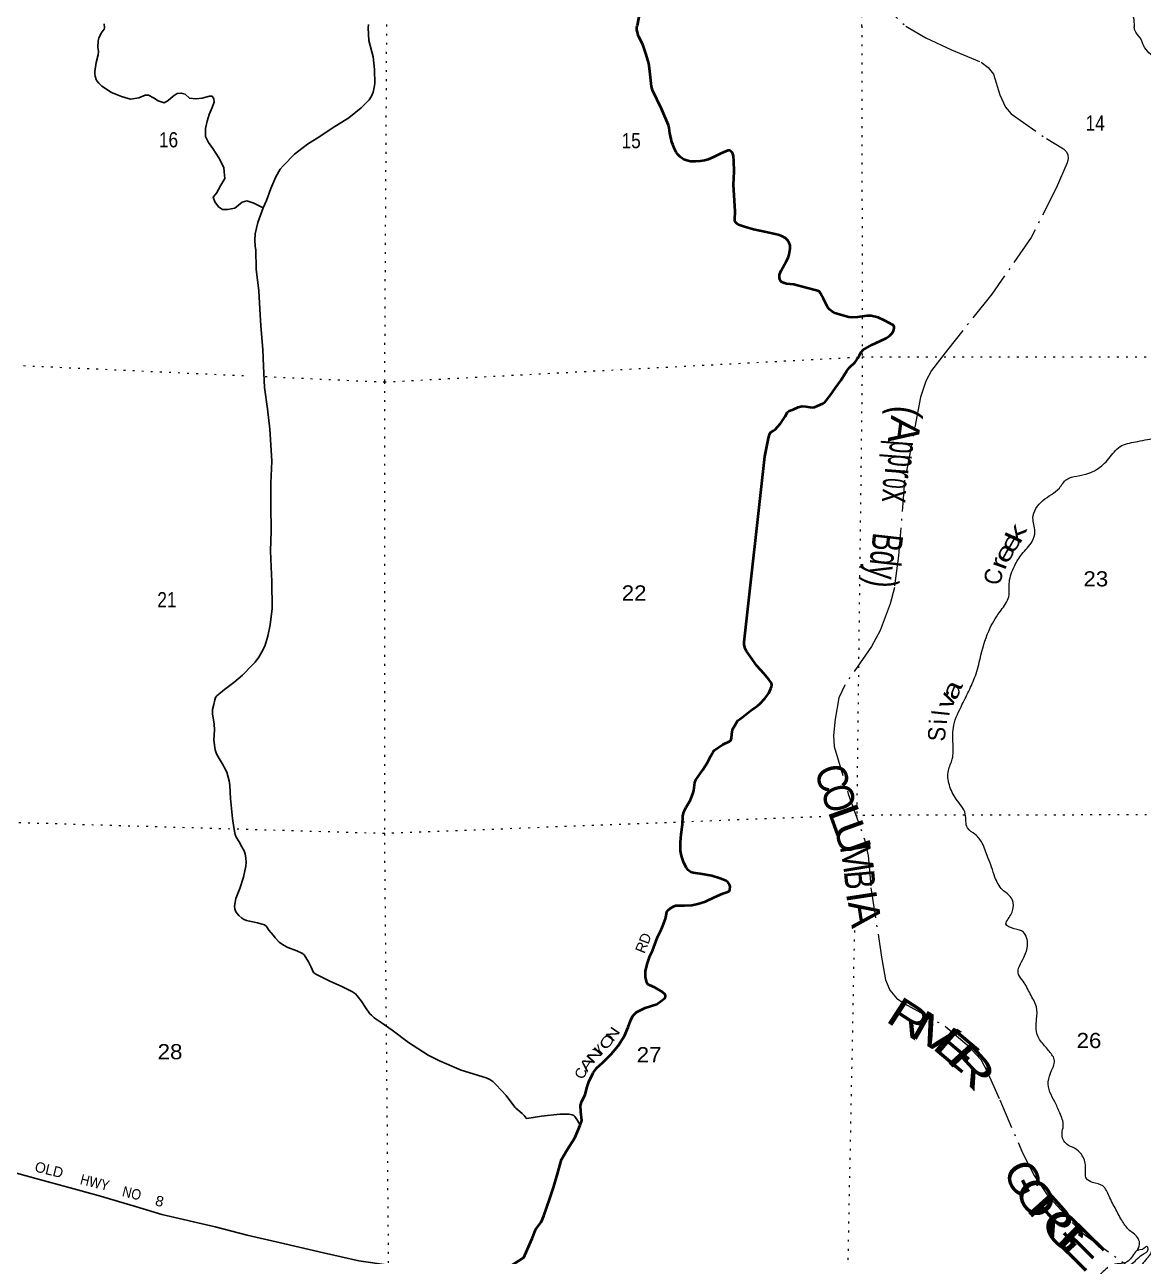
# Model space of a CAD drawing. Header units: feet. Extents: x -256679 to 5, y -731788 to -547785.
# Drawn here: x -80931 to -68014, y -654606 to -640387 of the extents above; entities that cross this region are included whole.
import ezdxf
from ezdxf.enums import TextEntityAlignment as Align

# ---------------------------------------------------------------- set-up
doc = ezdxf.new("R2010")
doc.units = ezdxf.units.FT
doc.header["$LTSCALE"] = 70
for name, pattern in [('DOT_DASHED', [7.7, 5, -1.2, 0.3, -1.2]), ('DOTTED', [1.5, 0.3, -1.2]), ('LONG_DASHED', [7.5, 6, -1.5])]:
    doc.linetypes.add(name, pattern=pattern)
for name, color, linetype, lineweight in [('26', 7, 'Continuous', 40), ('29', 7, 'Continuous', 25), ('34', 7, 'Continuous', 25), ('39', 7, 'Continuous', 13), ('44', 7, 'DOT_DASHED', 13), ('7', 7, 'DOTTED', 13)]:
    doc.layers.add(name, color=color, linetype=linetype, lineweight=lineweight)
for name, color, linetype in [('27', 7, 'Continuous'), ('30', 7, 'Continuous'), ('41', 7, 'Continuous')]:
    doc.layers.add(name, color=color, linetype=linetype)

msp = doc.modelspace()

# ---------------------------------------------------------------- linework, layer by layer
at = {"layer": '26'}
for points in [[(-73793.68, -640046.95), (-73858.67, -640396.14)], [(-71076.56, -643766.47), (-71156.87, -643747.85), (-71207.81, -643748.45), (-71315.77, -643764.85), (-71375.21, -643768.49), (-71416.46, -643764.85), (-71537.76, -643728.43), (-71571.72, -643715.68), (-71605.69, -643698.69), (-71638.44, -643675.63), (-71656.95, -643650.15), (-71708.48, -643553.32), (-71742.76, -643491.13), (-71751.25, -643475.35), (-71758.53, -643468.07), (-71771.88, -643460.79), (-71790.07, -643454.72), (-71906.09, -643423.38), (-72050.16, -643388.28), (-72132.75, -643378.85), (-72157.01, -643372.78), (-72186.12, -643360.65), (-72198.21, -643351.14), (-72207.96, -643336.37), (-72215.23, -643312.09), (-72215.9, -643290.71), (-72215.23, -643272.04), (-72197.49, -643226.49), (-72136.77, -643122.33), (-72116.98, -643080.26), (-72104.25, -643042.12), (-72092.72, -642971.02), (-72093.61, -642935.63), (-72102.42, -642906.69), (-72121.83, -642873.92), (-72147.3, -642852.07), (-72188.55, -642827.8), (-72231.16, -642814.12), (-72369.23, -642783.08), (-72517.31, -642749.96), (-72621.34, -642721.14), (-72689.32, -642696.58), (-72703.47, -642686.39), (-72724.09, -642666.97), (-72730.16, -642653.62), (-72733.05, -642635.98), (-72727.73, -642544.38), (-72739.42, -642354.47), (-72744.74, -642235.82), (-72739.84, -642081.04), (-72743.13, -641958.38), (-72745.93, -641905.62), (-72754.68, -641877.89), (-72761.7, -641864.35), (-72770.19, -641853.42), (-72789.6, -641840.07), (-72810.22, -641838.86), (-72894.52, -641872.85), (-72977.32, -641916.67), (-73039.49, -641942.03), (-73079.52, -641954.17), (-73131.68, -641963.88), (-73185.05, -641967.52), (-73242.06, -641965.09), (-73285.12, -641955.38), (-73320.3, -641943.24), (-73344.05, -641926.38), (-73362.75, -641911.69), (-73389.44, -641884.98), (-73409.79, -641859.61), (-73424.62, -641827.94), (-73448.88, -641770.89), (-73457.21, -641744.7), (-73480.63, -641638), (-73488.91, -641579.11), (-73498.14, -641547.41), (-73579.19, -641357.91), (-73680.13, -641144.14), (-73692.7, -641100.57), (-73707.1, -640959.01), (-73710.89, -640923.36), (-73725.45, -640833.54), (-73753.87, -640731.52), (-73793.28, -640616.67), (-73838.84, -640527.91), (-73845.54, -640506.42), (-73863.74, -640442.09), (-73864.29, -640425.21), (-73858.67, -640396.14)], [(-72469.73, -648251.37), (-72442.67, -648228.86), (-72384.53, -648167.09), (-72340.09, -648105.05), (-72315.72, -648048.91), (-72306.81, -648029.49), (-72305.6, -648008.85), (-72309.37, -647990.65), (-72339.16, -647946.23), (-72396.87, -647877.5), (-72479.06, -647790.37), (-72550.03, -647683.51), (-72595.75, -647620.89), (-72612.5, -647590.1), (-72623.41, -647547.62), (-72625.19, -647516.15), (-72386.3, -645372.49), (-72347.11, -645179.73), (-72330.71, -645115.5), (-72318.34, -645096.67), (-72289.23, -645074.82), (-72262.24, -645057.64), (-72237.07, -645031.13), (-72203.74, -644989.66), (-72151.18, -644909.57), (-72123.04, -644858.77), (-72103.63, -644845.42), (-72056.53, -644827.75), (-71999.31, -644804.15), (-71953.22, -644792.01), (-71910.76, -644793.23), (-71867.09, -644804.15), (-71837.98, -644806.58), (-71811.29, -644801.72), (-71775.78, -644787.33), (-71715.46, -644760.45), (-71687.56, -644739.82), (-71628.81, -644667.65), (-71570.18, -644577.55), (-71505.58, -644495.54), (-71438.8, -644381.37), (-71407.96, -644343.82), (-71342.05, -644283.47), (-71309.71, -644235.79), (-71291.49, -644203.38), (-71275.74, -644170.25), (-71249.05, -644141.33), (-71148.52, -644081.66), (-71056.11, -644040.03), (-70983.77, -644004.3), (-70947.01, -643980.9), (-70916.68, -643951.77), (-70899.7, -643922.64), (-70892.42, -643891.08), (-70891.21, -643875.3), (-70894.85, -643863.16), (-70906.98, -643853.45), (-70920.32, -643847.38), (-70938.71, -643837.72), (-71010.61, -643797.05), (-71076.56, -643766.47)], [(-73577.28, -650826.95), (-73561.94, -650791.27), (-73531.36, -650711.05), (-73524.09, -650671), (-73514.91, -650628.72), (-73501.04, -650607.88), (-73476.61, -650588.76), (-73440.42, -650566.88), (-73412.49, -650556.91), (-73374.23, -650555.24), (-73310.59, -650555.69), (-73227.93, -650550.15), (-73157.72, -650536.52), (-73067.98, -650508.35), (-72966.91, -650457.33), (-72870.5, -650417.74), (-72812.28, -650398.01), (-72795.05, -650388.19), (-72788.09, -650374.04), (-72785.87, -650335.85), (-72792.62, -650311.72), (-72813.62, -650285.41), (-72832.65, -650271.67), (-72899.53, -650242.64), (-72996.41, -650214.62), (-73131.66, -650190.88), (-73212.34, -650178.21), (-73237.74, -650170.1), (-73259.64, -650156.36), (-73269.35, -650147.86), (-73289.55, -650121.51), (-73319.25, -650061.01), (-73346.85, -649982.42), (-73357.9, -649925.43), (-73359.97, -649827.53), (-73351.4, -649731.08), (-73334.72, -649620.61), (-73332.43, -649522.46), (-73323.93, -649489.68), (-73313.02, -649460.55), (-73293.48, -649419.82), (-73242.9, -649335.71), (-73215.97, -649267.25), (-73205.06, -649225.98), (-73192.93, -649137.38), (-73179.58, -649103.39), (-73100.74, -648989.3), (-73048.03, -648902.69), (-73009.51, -648826.54), (-72977.01, -648774.46), (-72964.88, -648761.11), (-72928.83, -648734.58), (-72870.26, -648696.78), (-72796.17, -648663.05), (-72779.28, -648651.87), (-72773.22, -648638.52), (-72767.86, -648619), (-72762.91, -648548.08), (-72753.21, -648517.74), (-72730.98, -648478.5), (-72705.9, -648430.35), (-72694.98, -648418.21), (-72674.36, -648404.86), (-72641.61, -648381.8), (-72547.63, -648304.77), (-72469.73, -648251.37)], [(-73765.81, -651736.91), (-73632.66, -651694.82), (-73572.97, -651653.7), (-73534.71, -651619.77), (-73530.76, -651597.71), (-73536.49, -651581.56), (-73568.37, -651551.2), (-73654.23, -651500.38), (-73718.21, -651475.85), (-73734.55, -651466.63), (-73749.11, -651444.78), (-73763.74, -651381.06), (-73761.24, -651311.26), (-73740.77, -651220.37), (-73712.25, -651140.13), (-73681.83, -651078), (-73622.34, -650921.04), (-73577.28, -650826.95)], [(-74515.85, -653092.32), (-74498.73, -653039.02), (-74508.16, -652938.44), (-74511.74, -652864.03), (-74499.43, -652815.85), (-74460.92, -652739.7), (-74438.42, -652661.44), (-74415.96, -652589.2), (-74367.28, -652486.98), (-74324.86, -652428.95), (-74256.38, -652367.06), (-74157.65, -652273.2), (-74076.93, -652175.21), (-74006.13, -652059.05), (-73963.48, -651960.81), (-73934.99, -651886.61), (-73908.61, -651828.47), (-73866.29, -651786.52), (-73765.81, -651736.91)], [(-75515.02, -654831.89), (-75428.66, -654798.27), (-75328.05, -654724.52), (-75231.5, -654660.81), (-75169.14, -654618.99), (-75128.55, -654530.79), (-75071.68, -654398.46), (-75028.98, -654292.18), (-74968.4, -654210.14), (-74935.92, -654137.97), (-74866.64, -653939.37), (-74819.73, -653798.94), (-74770.63, -653624.34), (-74731.75, -653485.87), (-74666.99, -653375.71), (-74580.03, -653237.54), (-74515.85, -653092.32)]]:
    msp.add_lwpolyline(points, dxfattribs=at)
at = {"layer": '29'}
for points in [[(-78177.93, -642500.56), (-78284.21, -642449.55), (-78364.18, -642418.88), (-78418.38, -642436.62), (-78504.94, -642504.42), (-78587.18, -642519.98), (-78645.29, -642521.62), (-78693.21, -642491.15), (-78734.94, -642432.58), (-78752.66, -642378.18), (-78716.33, -642332.17), (-78665.7, -642240.02), (-78619.17, -642163.92), (-78626.74, -642087.47), (-78632.45, -642035.16), (-78689.92, -641926.22), (-78757.4, -641815.21), (-78807.1, -641748.55), (-78844.76, -641677.94), (-78844.24, -641587.47), (-78825.69, -641499.13), (-78799.2, -641422.9), (-78764.67, -641342.7), (-78742.28, -641282.53), (-78746.05, -641242.29), (-78765.92, -641214.02), (-78797.98, -641213.81), (-78880.26, -641235.4), (-78956.44, -641242.95), (-79028.54, -641236.46), (-79078.36, -641189.9), (-79122.37, -641177.55), (-79170.49, -641183.27), (-79216.75, -641213.13), (-79273.13, -641261.02), (-79319.38, -641288.87), (-79389.38, -641266.31), (-79443.26, -641229.77), (-79501.19, -641199.24), (-79539.27, -641201.01), (-79613.6, -641232.7), (-79707.85, -641246.17), (-79811.86, -641215.34), (-79929.81, -641168.34), (-80039.58, -641095.26), (-80076.49, -641061.21), (-80097.35, -641036.59), (-80105.67, -641020.33), (-80117.82, -640983.34), (-80122.21, -640959.01), (-80120.76, -640927.87), (-80104.12, -640823.43), (-80083.57, -640735.1), (-80078.92, -640697.19), (-80087.08, -640648.63), (-80081.36, -640572.61), (-80075.02, -640543.41), (-80046.04, -640484.03), (-80012.77, -640440.24), (-80009.62, -640421.94), (-80013.29, -640375.77)], [(-76962.21, -640386.59), (-76964, -640423.4), (-76956.83, -640568.2), (-76907.84, -640757.51), (-76890.67, -640906.39), (-76887.59, -641065.24), (-76894.44, -641114.29), (-76908.21, -641165.63), (-76925.24, -641211.67), (-76952.81, -641253.81), (-77047.52, -641345.68), (-77188.45, -641461.39), (-77381.51, -641582.79), (-77524.32, -641676.36), (-77667.1, -641765.92), (-77815.04, -641881.97), (-77945.07, -642017.46), (-77980.12, -642057.02), (-78030.63, -642144.54), (-78086.85, -642277.91), (-78139.76, -642418.31), (-78177.93, -642500.56)], [(-78177.93, -642500.56), (-78239.41, -642670.99), (-78268.22, -642801.49), (-78274.56, -642874.62), (-78268.4, -642947.35), (-78263.47, -642988.03), (-78257.31, -643208.69), (-78227.98, -643461.19), (-78217.18, -643670.35), (-78202.28, -643865.46), (-78181.81, -644135), (-78172.91, -644328.07), (-78160.33, -644575.44), (-78127.69, -644820.93), (-78101.02, -645058.34), (-78090.05, -645239.35), (-78076.21, -645426.06), (-78088.61, -645679.66), (-78090.07, -645930.97), (-78083.82, -646234.59), (-78093.15, -646459.71), (-78084.21, -646644.73), (-78077.05, -646816.71)], [(-78077.05, -646816.71), (-78074.98, -647125.3), (-78096.13, -647316.16), (-78122.94, -647446.67), (-78158.76, -647559.91), (-78192.02, -647628.94), (-78228.54, -647689.26), (-78269.02, -647746.36), (-78309.25, -647785.25), (-78416.86, -647897.98), (-78516.77, -647980.94), (-78623.43, -648060.68), (-78711.3, -648134.67), (-78727.32, -648155.63), (-78737.17, -648182.75), (-78748.67, -648234.79), (-78760.58, -648293.69), (-78761.81, -648344.23), (-78744.56, -648461.34), (-78740.87, -648529.14), (-78745.06, -648646.96), (-78731.67, -648757.63), (-78717.46, -648802.81), (-78686.17, -648858.44), (-78639.85, -648933.48), (-78626.64, -648957.34), (-78597.96, -649017.3), (-78581.23, -649074.24), (-78569.62, -649117.15), (-78563.76, -649170.86), (-78554.61, -649319.69), (-78529.91, -649551.06), (-78516.49, -649655.69), (-78501.25, -649737.52), (-78488.93, -649768.34), (-78455.34, -649820.94), (-78423.62, -649879.45), (-78397.76, -649924.9), (-78385.44, -649960.65), (-78376.82, -650009.96), (-78371.89, -650056.8), (-78375.58, -650101.18), (-78405.62, -650229.39), (-78446.44, -650357.8), (-78491.2, -650474.12), (-78507.41, -650562.22), (-78506.17, -650595.5), (-78492.1, -650628.93), (-78475.37, -650652.2), (-78458.27, -650669.35), (-78422.4, -650701.51), (-78395.3, -650717.54), (-78368.19, -650727.4), (-78334.42, -650734.48), (-78242.37, -650755.18), (-78187.09, -650769.31), (-78161.22, -650780.41), (-78140.28, -650796.43), (-78110.62, -650840.47), (-78058.89, -650903.13), (-78039.26, -650929.57), (-77991.21, -650979.96), (-77944.39, -651013.4), (-77893.38, -651038.89), (-77789.42, -651079.77), (-77722.64, -651108.32), (-77702.93, -651125.57), (-77653.9, -651205.29), (-77622.21, -651267.82), (-77598.48, -651322.26), (-77590.5, -651332.05), (-77569.56, -651348.08), (-77524.62, -651370.98), (-77408.75, -651430.03), (-77268.85, -651491.24), (-77146.98, -651552.34), (-77111.27, -651576.14), (-77091.55, -651597.09), (-77047.4, -651655.52), (-76987.8, -651744.36), (-76944.95, -651804.19), (-76927.7, -651822.68), (-76895.67, -651851.04), (-76816.43, -651906.3), (-76686.97, -651994.08)], [(-76686.97, -651994.08), (-76499.18, -652137.54), (-76272.9, -652284.34), (-76140.51, -652347.57), (-75892.53, -652457.84)], [(-75892.53, -652457.84), (-75601.9, -652545.4), (-75560.51, -652563.24), (-75526.02, -652587.9), (-75485.36, -652627.03), (-75370.66, -652749.94), (-75271.25, -652883.27), (-75258.68, -652895.77), (-75185.51, -652956.2), (-75165.05, -652978.36), (-75141.64, -653011.65), (-75131.76, -653014.85), (-74963.29, -652987.79), (-74751.1, -652964.8), (-74647, -652962.34), (-74645.15, -652962.34), (-74608.81, -652972.2), (-74588.48, -652979.6), (-74576.78, -652990.69), (-74548.82, -653038.7), (-74515.85, -653092.32)], [(-75641.49, -654832.96), (-75709.18, -654798.48), (-75853.32, -654777.45), (-76207.83, -654751.04), (-76474.1, -654713.14), (-76726.52, -654705.49), (-77070.88, -654659.05), (-77479.1, -654565.95), (-77927.32, -654462.55), (-78363.53, -654359.22), (-78731.66, -654264.38), (-79345.96, -654121.71), (-79652, -654031.28), (-80084.05, -653901.85), (-80406.14, -653815.34), (-80800.25, -653708.26), (-81094.31, -653625.95), (-81153.06, -653603.69)]]:
    msp.add_lwpolyline(points, dxfattribs=at)
at = {"layer": '34', "linetype": 'LONG_DASHED', "lineweight": 13}
msp.add_spline([(-63950.63, -650739.06), (-64332.88, -650773.73), (-64638.45, -650833.55), (-64783.64, -650884.82), (-65062.16, -651013.96), (-65493.65, -651239.15), (-65740.93, -651380.31), (-65986.5, -651571.74), (-66141.68, -651725.55), (-66327.97, -652062.12), (-66496.67, -652473.19), (-66612.7, -652786.08), (-66722.68, -653090.97), (-66914.98, -653425.49), (-67080.48, -653631.51), (-67177.34, -653749.5), (-67280.03, -653835.3), (-67396.64, -653902.9), (-67577.34, -653966.08), (-67744.26, -654071.56), (-67853.13, -654187.47), (-67887.66, -654267.67), (-67920.66, -654428.3), (-67925.44, -654560.96), (-67978.32, -654635.96), (-68236.44, -654901.84), (-68511.64, -655027.17), (-68912.1, -655207.59), (-69451.59, -655426.46), (-69648.35, -655549.12), (-69901.72, -655704.31), (-70131.42, -655923.99), (-70306.69, -656085.71), (-70452.18, -656295.88), (-70523.75, -656544.72), (-70561.87, -656863.11), (-70590.34, -656994.15), (-70641.58, -657102.39), (-70780.13, -657184.05), (-70973.72, -657288.5), (-71170.16, -657420.49), (-71359.95, -657562.92), (-71515.58, -657657.87), (-71861, -657804.1), (-72036.56, -657829.74), (-72260.52, -657871.52), (-72643.89, -658114.6), (-72846.97, -658295.01), (-72953.25, -658405.16), (-73141.15, -658678.63), (-73322.41, -658926.46), (-73472.34, -659053.7), (-73711.48, -659224.61), (-73821.56, -659317.67), (-73977.76, -659580.51), (-74030.33, -659729.77), (-74039.82, -660007.98), (-74009.45, -660120.03), (-73822.84, -660504.32), (-73365.56, -661118.45), (-72763.09, -661572.67), (-72188.01, -661914.12), (-71770.21, -662151.72), (-70982.5, -662653.48), (-70902.12, -662737.4), (-70808.94, -662836.47)], degree=3, dxfattribs=at)
at = {"layer": '39'}
for points in [[(-73861.05, -631795.9), (-73961.84, -632266.82), (-73922.51, -632770.59), (-73775.78, -633060.28), (-73555.65, -633121.67), (-73424.95, -633411.28), (-73398.2, -633650.16), (-73434.81, -634113.4), (-73247.45, -634668.14), (-73066.76, -634978.08), (-72785.42, -635208.32), (-72249.12, -636093.98), (-72154.84, -636445.58), (-72228.53, -636726.05), (-72337.58, -636875.92), (-72512.02, -637254.14), (-72567.65, -637530.7), (-72494.9, -637787.89), (-72445.82, -637974.73), (-72228.55, -638192.59), (-72168.97, -638293.23), (-72027.3, -638408.35), (-71698.27, -638713.08), (-71264.81, -638980.27), (-70611.22, -639310.84), (-70253.15, -639437.18), (-69896.58, -639471.22), (-69460.15, -639563.88), (-69097.71, -639624.03), (-68762.11, -639828.49), (-68468.53, -640018.67), (-68131.33, -640297.37), (-68120.69, -640414.03)], [(-66409.1, -643277.74), (-66478.18, -643096.35), (-66605.43, -642926.65), (-66730.88, -642793.15), (-66820.37, -642675.97), (-66831.05, -642446.7), (-66890.18, -642277.44), (-67029.53, -642121.74), (-67090.94, -642000.71), (-67114.37, -641894.01), (-67253.76, -641744.33), (-67335.26, -641633.23), (-67392.27, -641443.88), (-67517.42, -641258.11), (-67672.81, -641104.31), (-67762.27, -640983.11), (-67859.4, -640801.54), (-67996.79, -640653.89), (-68052.23, -640538.94), (-68113.83, -640450.08), (-68120.78, -640413.58)], [(-68087.6, -654537.81), (-68057.14, -654467.63), (-68072.78, -654401.19), (-68172.41, -654306.05), (-68253.97, -654205.01), (-68331.31, -654065.78), (-68410.55, -653910.47), (-68482, -653793.4), (-68601.99, -653752.42), (-68669.85, -653707.75), (-68681.08, -653570.97), (-68730.34, -653427.9), (-68808.07, -653357.04), (-68897.98, -653312.23), (-68953.35, -653187.22), (-68938.81, -653098.85), (-68980.02, -652949.81), (-69037.38, -652820.77), (-69092.84, -652709.84), (-69112.17, -652589.09), (-69073.36, -652460.66), (-69042.55, -652332.19), (-69070.29, -652277.73), (-69155.85, -652174.64), (-69237.29, -652053.49), (-69246.23, -651868.47), (-69249.41, -651725.7), (-69320.68, -651576.47), (-69401.97, -651429.18), (-69455.61, -651350.42), (-69394.36, -651153.79), (-69351.42, -651005.29), (-69398.68, -650864.25), (-69504.64, -650823.36), (-69600.5, -650768.46), (-69574.1, -650708.31), (-69517.27, -650584.03), (-69540.63, -650465.26), (-69640.28, -650374.15), (-69727.6, -650228.83), (-69766.99, -650111.97), (-69808.43, -650001.12), (-69875.59, -649835.83), (-69955.15, -649734.8), (-70044.88, -649659.83), (-70069.99, -649498.83), (-70175.19, -649327.26), (-70254.39, -649163.9), (-70265.44, -648996.96), (-70220.59, -648864.56), (-70211.55, -648689.7), (-70202.29, -648474.64), (-70104.7, -648231.99), (-70019.53, -648057.63), (-69946.37, -647881.17), (-69889, -647664.41), (-69782.99, -647351.45), (-69657.57, -647147.19), (-69568.5, -646990.94), (-69561.5, -646820.09), (-69502.33, -646637.52), (-69417.37, -646499.34), (-69298.3, -646353.34), (-69265.56, -646236.94), (-69288.69, -646079.97), (-69175.33, -645881.66), (-68984.13, -645736.12), (-68899.4, -645636.14), (-68780.96, -645598.7), (-68644.52, -645565.4), (-68556.11, -645523.75), (-68413.1, -645395.99), (-68282.06, -645258.11), (-68105.42, -645202.95), (-67882.77, -645162.16), (-67728.32, -645135.01), (-67587.49, -645035.39), (-67480.59, -644915.44), (-67357.84, -644825.76), (-67165.31, -644794.83), (-67028.92, -644771.58), (-66946.26, -644683.65), (-66935.56, -644567.11), (-66810.45, -644415.11), (-66667.26, -644255.19), (-66561.51, -643988.47), (-66445.95, -643756), (-66411.13, -643625.54), (-66380.49, -643525.21), (-66375.95, -643434.77), (-66409.1, -643277.74)], [(-69113.03, -655146.43), (-68849.96, -655045.59), (-68657.14, -654966.4), (-68548.65, -654916.84), (-68468.16, -654857.04), (-68375.65, -654799.33), (-68224.98, -654731.94), (-68095.99, -654647.36), (-68027.67, -654586.59), (-67959.34, -654522.02), (-67972.63, -654491.63), (-68003.3, -654512.21), (-68091.63, -654541.8), (-68140.07, -654601.8), (-68190.51, -654661.8), (-68361.06, -654702.92), (-68493.85, -654796.56), (-68596.55, -654884.36), (-68660.8, -654906.07), (-68749.14, -654937.67), (-68811.21, -654929.23), (-68857.22, -654916.87), (-68943.8, -654988.69), (-69379.6, -655160.8), (-69554.39, -655240.1), (-69684.81, -655271.43), (-69797.41, -655339.07), (-69883.62, -655348.56), (-69943.94, -655384.37), (-70006.36, -655436.24), (-70060.45, -655433.88), (-70215.66, -655593.72), (-70330.69, -655733.72), (-70529.65, -655836.99), (-70690.75, -655974.68), (-70763.95, -656157.16), (-70803.16, -656353.94), (-70860.05, -656488.28), (-70861.09, -656667.21), (-70908.25, -656851.87), (-70952.63, -656903.86), (-70990.57, -656881.5), (-71006.19, -656811.03), (-71029.98, -656766.65), (-71082.48, -656836.68), (-71170.91, -656882.35), (-71284.9, -656845.43), (-71378.91, -656816.68), (-71475.2, -656836.16), (-71607.66, -656873.51), (-71750.07, -656898.73), (-71812.42, -656938.54), (-71841.66, -657143.43), (-71884.77, -657320.07), (-71891.52, -657446.69), (-71942.04, -657520.76), (-72016.14, -657514.25), (-72076.04, -657477.68), (-72276.5, -657494.48), (-72448.9, -657507.45), (-72512.86, -657480.9), (-72551.35, -657553.03), (-72581.79, -657619.18), (-72697.96, -657610.4), (-72812.57, -657680.03), (-72895.02, -657731.77), (-72981.45, -657777.46), (-73084.56, -657935.62), (-73145.29, -658041.79), (-73146.07, -658176.49), (-73198.78, -658282.71), (-73293.21, -658326.33), (-73341.49, -658358.19), (-73322.95, -658271.86), (-73260.32, -658183.8), (-73232.03, -658141.76), (-73261.68, -658073.21), (-73235.22, -658001), (-73236.69, -657910.52), (-73204.37, -657864.49), (-73222.04, -657802.05), (-73342.12, -657779.16), (-73444.39, -657792.58), (-73519.09, -657888.6), (-73575.82, -657996.8), (-73562.6, -658135.61), (-73519.13, -658240.44), (-73473.26, -658276.92), (-73433.29, -658295.27), (-73423.68, -658365.7), (-73470.4, -658473.97)]]:
    msp.add_spline(points, degree=3, dxfattribs=at)
at = {"layer": '44'}
for points in [[(-71112.1, -640078.68), (-70756.75, -640405.8)], [(-70756.75, -640405.8), (-70526.4, -640538.38), (-70228.33, -640677.15), (-69886.28, -640820.98), (-69806.19, -640880.44), (-69744.84, -640958.93), (-69670.38, -641198.75), (-69605.81, -641338.07), (-69541.56, -641414.96), (-69134.36, -641702.06), (-68934.59, -641820.46), (-68906.81, -641849.97), (-68887.95, -641885.36), (-68883.24, -641930.18), (-68893.65, -641981.6), (-69020.24, -642273.82), (-69309.43, -642843.85), (-69763.78, -643496.75), (-70276.23, -644139.07), (-70458.61, -644378.53), (-70525.24, -644501.45), (-70587.34, -644688.81), (-70773.16, -645657.68), (-70839.78, -646519.14), (-70888.29, -646884), (-70938.23, -647072.85), (-71053.31, -647379.38), (-71154.6, -647565.19), (-71462.92, -648010.45), (-71529.53, -648157.84), (-71574.21, -648403.29), (-71593.18, -648591.89), (-71584.59, -648718.68), (-71422.13, -649266.77), (-71233.42, -649792.99), (-71192.41, -649978.96), (-71159.34, -650352.32), (-71036.88, -651151.22), (-70992.03, -651413.2), (-70940.16, -651531.15), (-70864.72, -651625.51), (-70775.13, -651686.84), (-70298.41, -651951.8), (-70046.67, -652163.36), (-69891.91, -652333.35), (-69820.35, -652465.31), (-69672.65, -652797.56), (-69406.39, -653418.95), (-69275.77, -653673.1), (-69125, -653893.79), (-68837.28, -654215.66), (-68701, -654349.84), (-68032.36, -654828.26)]]:
    msp.add_lwpolyline(points, dxfattribs=at)
at = {"layer": '7'}
for points in [[(-71266.64, -640404.23), (-71237.01, -639028.57), (-71326.2, -633725.65), (-71445.36, -628404.52), (-71436.31, -623096.12), (-71422.93, -617729.57), (-71469.73, -612370.71), (-71466.52, -607030.18), (-71482.91, -601609.3), (-71234.21, -596823.83), (-71212, -594747.31)], [(-76753.41, -640386.75), (-76777.41, -644511.94), (-76777.69, -649725.16), (-76730.11, -654978.9), (-76734.49, -657836.38)], [(-71266.64, -640404.23), (-71259.54, -644221.68), (-71324.4, -649514.9), (-71327.05, -649648.62)], [(-95895.65, -644182.98), (-92455.81, -644075.5), (-87227.14, -644243.78), (-81991.66, -644275.4), (-78401.83, -644438.25)], [(-78153.45, -644449.52), (-76777.41, -644511.94), (-71259.54, -644221.68), (-66098, -644220.65), (-63930.56, -644299.23)], [(-71737.94, -649530.84), (-76777.69, -649725.16), (-82008.44, -649570.94), (-87177.28, -649449.28), (-92500.73, -649384.94), (-95917.6, -649500.06)], [(-63944.96, -649535.14), (-66086.68, -649506.32), (-71324.4, -649514.9), (-71336.85, -649515.38)], [(-71350.79, -650844.75), (-71429.29, -654799.83), (-71415.03, -656821.34)]]:
    msp.add_lwpolyline(points, dxfattribs=at)

# ---------------------------------------------------------------- texts
at = {"layer": '27'}
for s, rotation, p in [('D', 69.243, (-73710.29, -650955.57)), ('Y', 45.551, (-74258.79, -652269.73))]:
    msp.add_text(s, height=120, rotation=rotation, dxfattribs=at).set_placement(p, align=Align.CENTER)
for s, rotation, width, p in [('R', 67.913, 1.05, (-73752.43, -651062.06)), ('O', 50.52, 1.45, (-74162.06, -652164.94)), ('N', 55.638, 1.35, (-74092.51, -652072.9)), ('N', 47.106, 1.6, (-74308.6, -652325)), ('A', 56.535, 1.5, (-74393.07, -652419.18)), ('C', 67.729, 1.05, (-74453.87, -652513.98))]:
    msp.add_text(s, height=120, rotation=rotation, dxfattribs=dict(at, width=width)).set_placement(p, align=Align.CENTER)
at = {"layer": '30'}
msp.add_text('OLD', height=120, rotation=346.147, dxfattribs=at).set_placement((-80663.25, -653663.81), align=Align.CENTER)
for s, rotation, width, p in [('HWY', 346.147, 0.9, (-80135.03, -653810.77)), ('NO', 346.147, 0.9, (-79707.59, -653935.26)), ('8', 347.073, 1.05, (-79386.05, -654027.15))]:
    msp.add_text(s, height=120, rotation=rotation, dxfattribs=dict(at, width=width)).set_placement(p, align=Align.CENTER)
at = {"layer": '41'}
for s, rotation, width, p in [('e', 61.03, 1.45, (-69462.37, -646412.78)), ('k', 64.495, 1.55, (-69395.5, -646301.53)), ('e', 61.169, 1.45, (-69533.07, -646531.17)), ('r', 70.23, 1.35, (-69591.27, -646636.52)), ('C', 79.361, 0.95, (-69647.99, -646776.04)), ('v', 68.827, 1.3, (-70200.14, -648223.2)), ('a', 66.001, 1.4, (-70135.74, -648103.81)), ('S', 86.901, 0.95, (-70299.63, -648580.79))]:
    msp.add_text(s, height=200, rotation=rotation, dxfattribs=dict(at, width=width)).set_placement(p, align=Align.CENTER)
for s, rotation, p in [('l', 84.01, (-70252.37, -648345.01)), ('i', 88.014, (-70282.81, -648437.09))]:
    msp.add_text(s, height=200, rotation=rotation, dxfattribs=at).set_placement(p, align=Align.CENTER)
at = {"layer": '44'}
for s, rotation, width, p in [('(', 262.427, 0.8, (-70918.02, -644834.71)), ('p', 265.578, 0.55, (-70944.08, -645252.92)), ('p', 265.578, 0.55, (-70959.94, -645407.77)), ('r', 265.578, 0.75, (-70998.04, -645550.29)), ('o', 265.578, 0.45, (-71019.7, -645672.68)), ('x', 265.578, 0.65, (-71027.28, -645816.8)), ('Bdy)', 263.578, 0.65, (-71168.62, -646554.53)), ('C', 286.51, 0.9, (-71771.32, -649132.13)), ('O', 286.51, 0.85, (-71697.01, -649364.56)), ('L', 289.729, 1.25, (-71609.2, -649615.13)), ('U', 289.729, 1.1, (-71539.31, -649825.36)), ('M', 279.436, 0.85, (-71492.26, -650037.27)), ('B', 275.062, 0.7, (-71462.7, -650271.66)), ('R', 327.106, 1.35, (-70814.97, -652007.6)), ('I', 330.435, 1.25, (-70654.21, -652090.82)), ('V', 328.935, 1.45, (-70479.75, -652196.58)), ('E', 319.957, 1.6, (-70282.6, -652351.86)), ('R', 312.315, 1.6, (-70123.33, -652529.42)), ('G', 297.201, 1.1, (-69552.99, -653786.48)), ('O', 304.34, 1.25, (-69396.58, -654030.52)), ('R', 311.794, 1.6, (-69204.72, -654259.1)), ('G', 311.794, 1.45, (-69055.91, -654428.37)), ('E', 315.445, 1.75, (-68859.09, -654614.66))]:
    msp.add_text(s, height=350, rotation=rotation, dxfattribs=dict(at, width=width)).set_placement(p, align=Align.CENTER)
for s, rotation, p in [('A', 262.427, (-70945.04, -645045.6)), ('I', 278.715, (-71439.53, -650475.39)), ('A', 278.715, (-71402.09, -650674.71))]:
    msp.add_text(s, height=350, rotation=rotation, dxfattribs=at).set_placement(p, align=Align.CENTER)
at = {"layer": '7'}
for s, width, p in [('14', 0.85, (-68681.61, -641610.52)), ('16', 0.85, (-79380.48, -641803.17)), ('15', 0.85, (-74038.68, -641813.35)), ('23', 1.1, (-68706.22, -646871.83)), ('21', 0.85, (-79399.35, -647112.78)), ('22', 1.1, (-74037, -647034.63)), ('26', 1.1, (-68785.32, -652201.15)), ('28', 1.1, (-79395.65, -652330.04)), ('27', 1.1, (-73864.34, -652365.08))]:
    msp.add_text(s, height=175, dxfattribs=dict(at, width=width)).set_placement(p)

doc.saveas('drawing.dxf')
